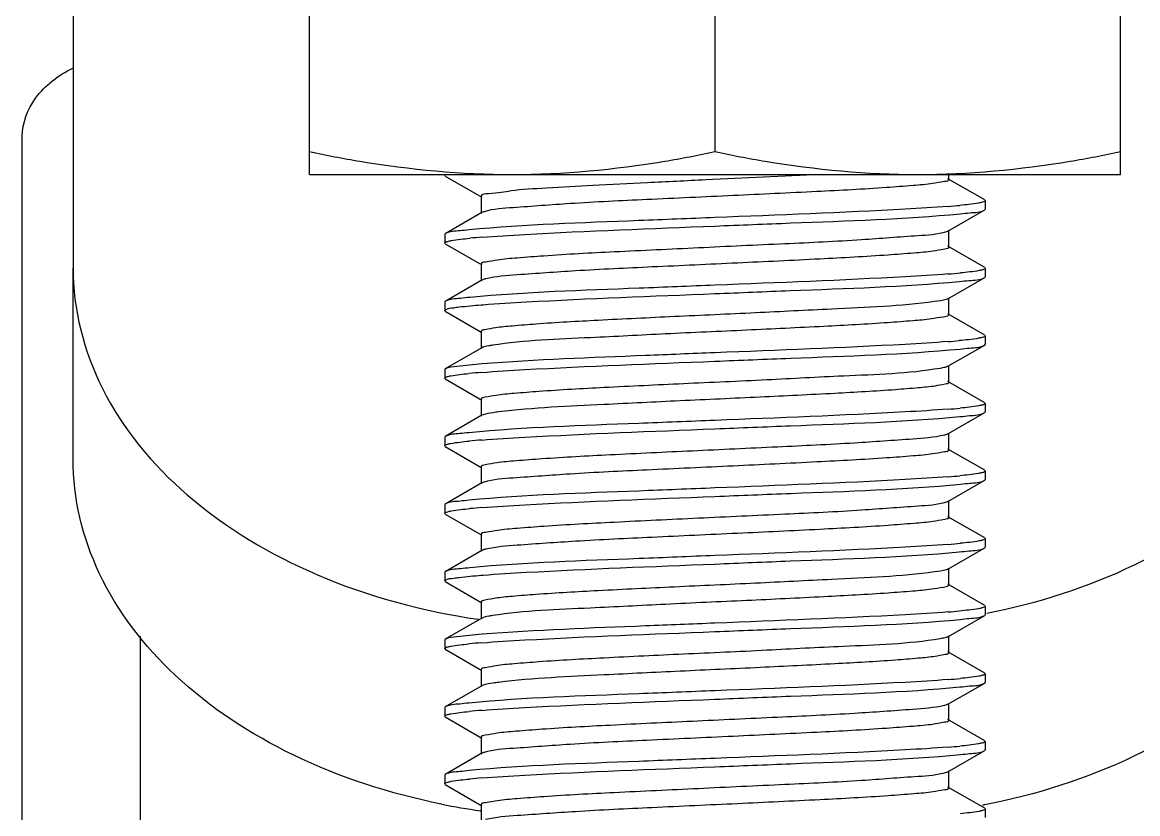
# Model space of a CAD drawing. Extents: x 27938 to 650306, y -92720 to 1524912.
# Drawn here: x 293661 to 293954.7, y 832852.5 to 833060.9 of the extents above; entities that cross this region are included whole.
import ezdxf

# ---------------------------------------------------------------- set-up
doc = ezdxf.new("R2010")
doc.units = 0
doc.header["$LTSCALE"] = 1000
doc.header["$MEASUREMENT"] = 0

msp = doc.modelspace()

# ---------------------------------------------------------------- linework, layer by layer
at = {"linetype": 'Continuous'}
for p, q in [((293736.65, 833020.81), (293736.65, 833554.66)), ((293950.19, 833020.81), (293950.19, 833554.66)), ((293843.42, 833548.64), (293843.42, 833026.82)), ((293674.37, 833339.09), (293674.37, 832996.17)), ((293661.02, 830017.12), (293661.02, 833030.77)), ((293736.65, 833020.81), (293950.19, 833020.81)), ((293904.97, 833019.47), (293904.97, 833020.81)), ((293772.41, 833020.39), (293772.24, 833020.58)), ((293772.41, 833020.39), (293782.06, 833014.8)), ((293914.43, 833014.11), (293904.77, 833019.7)), ((293781.87, 833015.02), (293781.87, 833010.57)), ((293914.43, 833014.11), (293914.6, 833013.91)), ((293914.6, 833013.91), (293914.6, 833011.69)), ((293782.06, 833010.8), (293772.41, 833005.21)), ((293904.77, 833005.9), (293914.43, 833011.49)), ((293914.43, 833011.49), (293914.6, 833011.69)), ((293904.97, 833001.68), (293904.97, 833006.13)), ((293772.41, 833005.21), (293772.24, 833005.01)), ((293772.24, 833005.01), (293772.24, 833002.79)), ((293904.77, 833005.9), (293904.42, 833005.75)), ((293772.41, 833002.59), (293772.24, 833002.79)), ((293772.41, 833002.59), (293782.06, 832997)), ((293914.43, 832996.31), (293904.77, 833001.9)), ((293674.37, 832945.84), (293674.37, 832996.17)), ((293781.87, 832997.23), (293781.87, 832992.78)), ((293914.43, 832996.31), (293914.6, 832996.12)), ((293914.6, 832996.12), (293914.6, 832993.89)), ((293782.06, 832993), (293772.41, 832987.41)), ((293904.77, 832988.11), (293914.43, 832993.7)), ((293914.43, 832993.7), (293914.6, 832993.89)), ((293772.41, 832987.41), (293772.24, 832987.22)), ((293772.24, 832987.22), (293772.24, 832984.99)), ((293781.88, 832986.49), (293782.38, 832986.52)), ((293904.97, 832983.88), (293904.97, 832988.33)), ((293772.41, 832984.8), (293772.24, 832984.99)), ((293772.41, 832984.8), (293782.06, 832979.21)), ((293914.43, 832978.52), (293904.77, 832984.11)), ((293781.87, 832979.43), (293781.87, 832974.98)), ((293914.43, 832978.52), (293914.6, 832978.32)), ((293914.6, 832978.32), (293914.6, 832976.1)), ((293782.06, 832975.21), (293772.41, 832969.62)), ((293904.77, 832970.31), (293914.43, 832975.9)), ((293914.43, 832975.9), (293914.6, 832976.1)), ((293772.41, 832969.62), (293772.24, 832969.42)), ((293772.24, 832969.42), (293772.24, 832967.2)), ((293904.97, 832966.09), (293904.97, 832970.54)), ((293772.41, 832967), (293772.24, 832967.2)), ((293772.41, 832967), (293782.06, 832961.41)), ((293914.43, 832960.72), (293904.77, 832966.31)), ((293781.87, 832961.64), (293781.87, 832957.19)), ((293914.43, 832960.72), (293914.6, 832960.53)), ((293914.6, 832960.53), (293914.6, 832958.3)), ((293782.06, 832957.41), (293772.41, 832951.82)), ((293782.33, 832957.54), (293782.06, 832957.41)), ((293904.77, 832952.52), (293914.43, 832958.11)), ((293914.43, 832958.11), (293914.6, 832958.3)), ((293772.41, 832951.82), (293772.24, 832951.63)), ((293772.24, 832951.63), (293772.24, 832949.4)), ((293904.97, 832948.29), (293904.97, 832952.74)), ((293772.41, 832949.21), (293772.24, 832949.4)), ((293772.41, 832949.21), (293782.06, 832943.62)), ((293914.43, 832942.93), (293904.77, 832948.52)), ((293781.87, 832943.84), (293781.87, 832939.39)), ((293914.43, 832942.93), (293914.6, 832942.73)), ((293914.6, 832942.73), (293914.6, 832940.51)), ((293782.06, 832939.62), (293772.41, 832934.03)), ((293904.77, 832934.72), (293914.43, 832940.31)), ((293914.43, 832940.31), (293914.6, 832940.51)), ((293772.41, 832934.03), (293772.24, 832933.83)), ((293772.24, 832933.83), (293772.24, 832931.61)), ((293904.77, 832934.72), (293904.42, 832934.57)), ((293904.97, 832930.5), (293904.97, 832934.95)), ((293772.41, 832931.41), (293772.24, 832931.61)), ((293772.41, 832931.41), (293782.06, 832925.82)), ((293914.43, 832925.13), (293904.77, 832930.72)), ((293781.87, 832926.05), (293781.87, 832921.6)), ((293914.43, 832925.13), (293914.6, 832924.94)), ((293914.6, 832924.94), (293914.6, 832922.71)), ((293782.06, 832921.82), (293772.41, 832916.23)), ((293904.77, 832916.93), (293914.43, 832922.52)), ((293914.43, 832922.52), (293914.6, 832922.71)), ((293772.41, 832916.23), (293772.24, 832916.04)), ((293772.24, 832916.04), (293772.24, 832913.81)), ((293781.88, 832915.31), (293782.38, 832915.34)), ((293904.97, 832912.7), (293904.97, 832917.15)), ((293772.41, 832913.62), (293772.24, 832913.81)), ((293772.41, 832913.62), (293782.06, 832908.03)), ((293914.43, 832907.34), (293904.77, 832912.93)), ((293781.87, 832908.25), (293781.87, 832903.8)), ((293914.43, 832907.34), (293914.6, 832907.14)), ((293914.6, 832907.14), (293914.6, 832904.92)), ((293782.06, 832904.03), (293772.41, 832898.44)), ((293781.07, 832903.72), (293781.3, 832903.68)), ((293904.77, 832899.13), (293914.43, 832904.72)), ((293914.43, 832904.72), (293914.6, 832904.92)), ((293692.16, 830600.28), (293692.16, 832899.25)), ((293772.41, 832898.44), (293772.24, 832898.24)), ((293772.24, 832898.24), (293772.24, 832896.02)), ((293904.97, 832894.91), (293904.97, 832899.36)), ((293772.41, 832895.82), (293772.24, 832896.02)), ((293772.41, 832895.82), (293782.06, 832890.23)), ((293914.43, 832889.54), (293904.77, 832895.13)), ((293781.87, 832890.46), (293781.87, 832886.01)), ((293914.43, 832889.54), (293914.6, 832889.35)), ((293914.6, 832889.35), (293914.6, 832887.12)), ((293782.06, 832886.23), (293772.41, 832880.64)), ((293782.33, 832886.36), (293782.06, 832886.23)), ((293904.77, 832881.34), (293914.43, 832886.93)), ((293914.43, 832886.93), (293914.6, 832887.12)), ((293772.41, 832880.64), (293772.24, 832880.45)), ((293772.24, 832880.45), (293772.24, 832878.22)), ((293904.97, 832877.11), (293904.97, 832881.56)), ((293772.41, 832878.03), (293772.24, 832878.22)), ((293772.41, 832878.03), (293782.06, 832872.44)), ((293914.43, 832871.75), (293904.77, 832877.34)), ((293781.87, 832872.66), (293781.87, 832868.21)), ((293914.43, 832871.75), (293914.6, 832871.55)), ((293914.6, 832871.55), (293914.6, 832869.33)), ((293782.06, 832868.44), (293772.41, 832862.85)), ((293904.77, 832863.54), (293914.43, 832869.13)), ((293914.43, 832869.13), (293914.6, 832869.33)), ((293772.41, 832862.85), (293772.24, 832862.65)), ((293772.24, 832862.65), (293772.24, 832860.43)), ((293904.77, 832863.54), (293904.42, 832863.39)), ((293904.97, 832859.32), (293904.97, 832863.77)), ((293772.41, 832860.23), (293772.24, 832860.43)), ((293772.41, 832860.23), (293782.06, 832854.64)), ((293914.43, 832853.95), (293904.77, 832859.54)), ((293771.48, 832855.04), (293771.28, 832855.07)), ((293781.87, 832854.87), (293781.87, 832850.42)), ((293914.1, 832854.79), (293913.9, 832854.75)), ((293914.33, 832854.83), (293914.1, 832854.79)), ((293914.46, 832854.86), (293914.33, 832854.83)), ((293914.43, 832853.95), (293914.6, 832853.76)), ((293914.6, 832853.76), (293914.6, 832851.53)), ((293781.81, 832853.28), (293781.58, 832853.31))]:
    msp.add_line(p, q, dxfattribs=at)
for centre, radius, start, end in [((293889.11, 833214.12), 202.32, 274.4572, 275.3373), ((293797.64, 832803.51), 201.39, 94.4567, 95.3502), ((293903.08, 833009.63), 4.11, 287.9093, 289.0439), ((293889.34, 833193.65), 199.64, 274.4562, 275.3757), ((293785.24, 832984.03), 9.56, 103.4604, 104.3304), ((293888.75, 833182.92), 206.72, 274.4595, 275.2732), ((293797.13, 832774.05), 195.24, 94.4466, 95.4486), ((293889.15, 833160.27), 201.86, 274.4571, 275.3431), ((293797.25, 832754.82), 196.68, 94.4521, 95.4224), ((293889.11, 833142.94), 202.32, 274.4572, 275.3373), ((293797.64, 832732.33), 201.39, 94.4567, 95.3502), ((293903.08, 832938.45), 4.11, 287.9093, 289.0439), ((293785.24, 832912.85), 9.56, 103.4604, 104.3304), ((293889.34, 833122.47), 199.64, 274.4562, 275.3757), ((293888.75, 833111.74), 206.72, 274.4595, 275.2732), ((293797.13, 832702.87), 195.24, 94.4466, 95.4486), ((293889.15, 833089.09), 201.86, 274.4571, 275.3431), ((293797.25, 832683.64), 196.68, 94.4521, 95.4224), ((293889.11, 833071.76), 202.32, 274.4572, 275.3373), ((293903.08, 832867.27), 4.11, 287.9093, 289.0439), ((293797.64, 832661.15), 201.39, 94.4567, 95.3502), ((293806.98, 833032.53), 181.01, 258.6889, 261.9339)]:
    msp.add_arc(centre, radius, start, end, dxfattribs=at)
for points, knots in [([(293661.02, 833030.77), (293661.02, 833034.36), (293664, 833042.18), (293670.54, 833046.95), (293674.28, 833048.8)], [0, 0, 0, 0, 0.461863, 1, 1, 1, 1]), ([(293736.65, 833026.82), (293741.05, 833025.89), (293758.65, 833022.53), (293776.6, 833020.81), (293790.03, 833020.81)], [0, 0, 0, 0, 0.250789, 1, 1, 1, 1]), ([(293790.03, 833020.81), (293803.46, 833020.81), (293821.42, 833022.53), (293839.02, 833025.89), (293843.42, 833026.82)], [0, 0, 0, 0, 0.749211, 1, 1, 1, 1]), ([(293843.42, 833026.82), (293847.82, 833025.89), (293865.42, 833022.53), (293883.37, 833020.81), (293896.8, 833020.81)], [0, 0, 0, 0, 0.250789, 1, 1, 1, 1]), ([(293896.8, 833020.81), (293910.23, 833020.81), (293928.19, 833022.53), (293945.79, 833025.89), (293950.19, 833026.82)], [0, 0, 0, 0, 0.749211, 1, 1, 1, 1]), ([(293772.24, 833020.58), (293772.24, 833020.62), (293772.3, 833020.73), (293772.4, 833020.78), (293772.46, 833020.81)], [0, 0, 0, 0, 0.384576, 1, 1, 1, 1]), ([(293871.34, 833020.81), (293861.23, 833020.28), (293845.94, 833019.6), (293825.95, 833018.66), (293811.87, 833018), (293800.2, 833017.2), (293790.38, 833016.81), (293785.9, 833015.69), (293781.87, 833015.73), (293781.87, 833015.02)], [0, 0, 0, 0, 0.338564, 0.510837, 0.670229, 0.806445, 0.910702, 0.97638, 1, 1, 1, 1]), ([(293904.96, 833019.47), (293904.96, 833019.07), (293902.87, 833018.83), (293900.3, 833018.25), (293894.87, 833017.83), (293884.89, 833017.05), (293868.97, 833016.22), (293847.98, 833015.23), (293826.31, 833014.22), (293806.96, 833013.34), (293792.73, 833012.2), (293785.08, 833011.75), (293782.61, 833011.01)], [0, 0, 0, 0, 0.009703, 0.035887, 0.07813, 0.135078, 0.284815, 0.464601, 0.649729, 0.81476, 0.937049, 1, 1, 1, 1]), ([(293904.84, 833012.41), (293901.07, 833012.11), (293880.6, 833010.88), (293860.12, 833010.13), (293843.42, 833009.46)], [0, 0, 0, 0, 0.184553, 1, 1, 1, 1]), ([(293913.78, 833013.48), (293913.47, 833013.4), (293911.53, 833013.02), (293909.57, 833012.83), (293907.93, 833012.68)], [0, 0, 0, 0, 0.163341, 1, 1, 1, 1]), ([(293914.6, 833013.91), (293914.59, 833013.81), (293914.26, 833013.61), (293913.99, 833013.54), (293913.78, 833013.48)], [0, 0, 0, 0, 0.314295, 1, 1, 1, 1]), ([(293843.42, 833009.46), (293836.73, 833009.2), (293815.14, 833008.27), (293793.52, 833007.65), (293778.66, 833006.23)], [0, 0, 0, 0, 0.309586, 1, 1, 1, 1]), ([(293782.61, 833011.01), (293782.5, 833010.98), (293782.32, 833010.92), (293782.14, 833010.84), (293782.06, 833010.8)], [0, 0, 0, 0, 0.569522, 1, 1, 1, 1]), ([(293843.42, 833007.24), (293850.08, 833007.5), (293871.62, 833008.42), (293893.21, 833009.05), (293908.04, 833010.46)], [0, 0, 0, 0, 0.309073, 1, 1, 1, 1]), ([(293908.04, 833010.46), (293908.86, 833010.54), (293910.96, 833010.84), (293913.27, 833010.82), (293914.43, 833011.49)], [0, 0, 0, 0, 0.379133, 1, 1, 1, 1]), ([(293778.66, 833006.23), (293777.87, 833006.15), (293775.8, 833005.86), (293773.54, 833005.87), (293772.41, 833005.21)], [0, 0, 0, 0, 0.378727, 1, 1, 1, 1]), ([(293781.99, 833004.29), (293785.77, 833004.59), (293806.23, 833005.82), (293826.72, 833006.57), (293843.42, 833007.24)], [0, 0, 0, 0, 0.184541, 1, 1, 1, 1]), ([(293772.24, 833002.79), (293772.24, 833002.89), (293772.56, 833003.09), (293772.82, 833003.16), (293773.03, 833003.21)], [0, 0, 0, 0, 0.315177, 1, 1, 1, 1]), ([(293773.03, 833003.21), (293773.34, 833003.29), (293775.27, 833003.68), (293777.23, 833003.87), (293778.87, 833004.02)], [0, 0, 0, 0, 0.16229, 1, 1, 1, 1]), ([(293904.34, 833005.72), (293901.96, 833004.95), (293894.39, 833004.55), (293880.29, 833003.37), (293860.96, 833002.51), (293839.23, 833001.48), (293818.12, 833000.49), (293802.1, 832999.66), (293792.05, 832998.87), (293786.57, 832998.45), (293783.99, 832997.86), (293781.87, 832997.63), (293781.87, 832997.23)], [0, 0, 0, 0, 0.061098, 0.182334, 0.347135, 0.532706, 0.713328, 0.863975, 0.921317, 0.963856, 0.990226, 1, 1, 1, 1]), ([(293904.96, 833001.68), (293904.97, 833001.29), (293902.92, 833001.04), (293900.42, 833000.48), (293895.12, 833000.06), (293885.36, 832999.29), (293869.76, 832998.46), (293849.11, 832997.48), (293827.63, 832996.49), (293808.27, 832995.59), (293793.67, 832994.53), (293785.74, 832993.98), (293783.02, 832993.33)], [0, 0, 0, 0, 0.009517, 0.035128, 0.076492, 0.132277, 0.279305, 0.456588, 0.640385, 0.806077, 0.931494, 1, 1, 1, 1]), ([(293674.37, 832996.17), (293674.37, 832985.3), (293680.32, 832962.25), (293704.21, 832933.83), (293739.13, 832913.16), (293766.58, 832905.81), (293781.07, 832903.72)], [0, 0, 0, 0, 0.21365, 0.448299, 0.712201, 1, 1, 1, 1]), ([(293904.85, 832994.62), (293901.08, 832994.32), (293880.61, 832993.08), (293860.12, 832992.33), (293843.42, 832991.67)], [0, 0, 0, 0, 0.184509, 1, 1, 1, 1]), ([(293913.89, 832995.72), (293913.59, 832995.63), (293911.65, 832995.23), (293909.69, 832995.05), (293908.04, 832994.89)], [0, 0, 0, 0, 0.159053, 1, 1, 1, 1]), ([(293914.6, 832996.12), (293914.6, 832996.03), (293914.31, 832995.83), (293914.07, 832995.77), (293913.89, 832995.72)], [0, 0, 0, 0, 0.319254, 1, 1, 1, 1]), ([(293914.96, 832905.29), (293928.42, 832907.95), (293953.75, 832916.03), (293985.65, 832936.72), (294007.18, 832964.13), (294012.47, 832985.88), (294012.47, 832996.17)], [0, 0, 0, 0, 0.287091, 0.549791, 0.784575, 1, 1, 1, 1]), ([(293843.42, 832991.67), (293836.77, 832991.4), (293815.25, 832990.48), (293793.69, 832989.85), (293778.87, 832988.45)], [0, 0, 0, 0, 0.308784, 1, 1, 1, 1]), ([(293782.88, 832993.29), (293782.71, 832993.25), (293782.44, 832993.17), (293782.17, 832993.06), (293782.07, 832993)], [0, 0, 0, 0, 0.585672, 1, 1, 1, 1]), ([(293843.42, 832989.44), (293850.02, 832989.71), (293871.47, 832990.62), (293892.95, 832991.26), (293907.75, 832992.64)], [0, 0, 0, 0, 0.307895, 1, 1, 1, 1]), ([(293907.75, 832992.64), (293908.6, 832992.72), (293910.8, 832993.03), (293913.22, 832992.99), (293914.43, 832993.7)], [0, 0, 0, 0, 0.380051, 1, 1, 1, 1]), ([(293782.38, 832986.52), (293786.16, 832986.82), (293806.49, 832988.04), (293826.85, 832988.78), (293843.42, 832989.44)], [0, 0, 0, 0, 0.186017, 1, 1, 1, 1]), ([(293772.24, 832984.99), (293772.24, 832985.07), (293773.07, 832985.67), (293773.91, 832985.62), (293774.69, 832985.74)], [0, 0, 0, 0, 0.092798, 1, 1, 1, 1]), ([(293778.87, 832988.45), (293778.04, 832988.37), (293775.91, 832988.07), (293773.58, 832988.09), (293772.41, 832987.41)], [0, 0, 0, 0, 0.379378, 1, 1, 1, 1]), ([(293774.69, 832985.74), (293775.15, 832985.81), (293777.53, 832986.13), (293779.94, 832986.33), (293781.88, 832986.49)], [0, 0, 0, 0, 0.190958, 1, 1, 1, 1]), ([(293901.25, 832987.34), (293892.29, 832986.14), (293876.52, 832985.53), (293853.68, 832984.33), (293833.15, 832983.42), (293813.91, 832982.48), (293799.6, 832981.7), (293790.73, 832980.97), (293785.96, 832980.56), (293783.69, 832980.05), (293781.87, 832979.79), (293781.87, 832979.43)], [0, 0, 0, 0, 0.226556, 0.394464, 0.573122, 0.741029, 0.877994, 0.929534, 0.967621, 0.99116, 1, 1, 1, 1]), ([(293904.77, 832988.11), (293904.62, 832988.02), (293903.48, 832987.62), (293902.28, 832987.48), (293901.25, 832987.34)], [0, 0, 0, 0, 0.140461, 1, 1, 1, 1]), ([(293904.92, 832983.77), (293904.61, 832983.41), (293902.88, 832983.21), (293899.89, 832982.64), (293894.94, 832982.24), (293885.56, 832981.51), (293870.94, 832980.73), (293851.42, 832979.78), (293830.9, 832978.89), (293808.6, 832977.67), (293793.33, 832977.15), (293784.81, 832975.86)], [0, 0, 0, 0, 0.011937, 0.038615, 0.07957, 0.133598, 0.274096, 0.443272, 0.620779, 0.785256, 1, 1, 1, 1]), ([(293904.97, 832983.88), (293904.97, 832983.86), (293904.96, 832983.82), (293904.93, 832983.79), (293904.92, 832983.77)], [0, 0, 0, 0, 0.463467, 1, 1, 1, 1]), ([(293904.82, 832976.82), (293901.05, 832976.52), (293880.59, 832975.29), (293860.11, 832974.54), (293843.42, 832973.87)], [0, 0, 0, 0, 0.184619, 1, 1, 1, 1]), ([(293913.76, 832977.89), (293913.44, 832977.8), (293911.45, 832977.41), (293909.43, 832977.22), (293907.75, 832977.07)], [0, 0, 0, 0, 0.163149, 1, 1, 1, 1]), ([(293914.6, 832978.32), (293914.6, 832978.22), (293914.25, 832978.01), (293913.97, 832977.94), (293913.76, 832977.89)], [0, 0, 0, 0, 0.312916, 1, 1, 1, 1]), ([(293784.81, 832975.86), (293784.48, 832975.81), (293783.56, 832975.65), (293782.59, 832975.51), (293782.07, 832975.21)], [0, 0, 0, 0, 0.353551, 1, 1, 1, 1]), ([(293843.42, 832973.87), (293837.33, 832973.63), (293816.88, 832972.79), (293796.42, 832972.05), (293782.09, 832970.93)], [0, 0, 0, 0, 0.297814, 1, 1, 1, 1]), ([(293843.42, 832971.65), (293850.06, 832971.91), (293871.58, 832972.83), (293893.13, 832973.46), (293907.95, 832974.86)], [0, 0, 0, 0, 0.308711, 1, 1, 1, 1]), ([(293907.95, 832974.86), (293908.78, 832974.94), (293910.91, 832975.24), (293913.25, 832975.22), (293914.43, 832975.9)], [0, 0, 0, 0, 0.379419, 1, 1, 1, 1]), ([(293782.09, 832970.93), (293779.87, 832970.76), (293776.71, 832970.32), (293773.3, 832970.13), (293772.41, 832969.62)], [0, 0, 0, 0, 0.683777, 1, 1, 1, 1]), ([(293781.99, 832968.7), (293785.76, 832969), (293806.23, 832970.23), (293826.71, 832970.98), (293843.42, 832971.65)], [0, 0, 0, 0, 0.184504, 1, 1, 1, 1]), ([(293772.96, 832967.6), (293773.26, 832967.69), (293775.12, 832968.07), (293777.01, 832968.25), (293778.59, 832968.4)], [0, 0, 0, 0, 0.160861, 1, 1, 1, 1]), ([(293902.71, 832969.77), (293894.32, 832968.33), (293878.98, 832967.93), (293856.46, 832966.64), (293835.43, 832965.74), (293815.48, 832964.77), (293800.52, 832963.97), (293791.22, 832963.22), (293786.18, 832962.8), (293783.8, 832962.26), (293781.87, 832962.01), (293781.87, 832961.64)], [0, 0, 0, 0, 0.210773, 0.377666, 0.558838, 0.731273, 0.873076, 0.926648, 0.966309, 0.990838, 1, 1, 1, 1]), ([(293904.77, 832970.31), (293904.54, 832970.18), (293903.84, 832969.98), (293903.15, 832969.84), (293902.71, 832969.77)], [0, 0, 0, 0, 0.374139, 1, 1, 1, 1]), ([(293772.24, 832967.2), (293772.24, 832967.29), (293772.53, 832967.49), (293772.78, 832967.55), (293772.96, 832967.6)], [0, 0, 0, 0, 0.319044, 1, 1, 1, 1]), ([(293904.97, 832966.09), (293904.96, 832965.74), (293903.2, 832965.48), (293900.98, 832964.98), (293896.34, 832964.57), (293887.69, 832963.85), (293873.7, 832963.08), (293854.83, 832962.15), (293834.56, 832961.25), (293811.61, 832960.08), (293795.65, 832959.41), (293786.44, 832958.29)], [0, 0, 0, 0, 0.008683, 0.031763, 0.069103, 0.119686, 0.254361, 0.420111, 0.597552, 0.765912, 1, 1, 1, 1]), ([(293913.87, 832960.12), (293913.56, 832960.03), (293911.61, 832959.64), (293909.62, 832959.45), (293907.95, 832959.29)], [0, 0, 0, 0, 0.159502, 1, 1, 1, 1]), ([(293914.6, 832960.53), (293914.6, 832960.44), (293914.3, 832960.24), (293914.06, 832960.17), (293913.87, 832960.12)], [0, 0, 0, 0, 0.318137, 1, 1, 1, 1]), ([(293786.44, 832958.29), (293785.97, 832958.23), (293784.59, 832958.04), (293783.19, 832957.86), (293782.33, 832957.54)], [0, 0, 0, 0, 0.341642, 1, 1, 1, 1]), ([(293904.84, 832959.03), (293901.07, 832958.73), (293880.61, 832957.49), (293860.12, 832956.74), (293843.42, 832956.08)], [0, 0, 0, 0, 0.184538, 1, 1, 1, 1]), ([(293843.42, 832953.85), (293850.06, 832954.12), (293871.57, 832955.03), (293893.11, 832955.67), (293907.93, 832957.07)], [0, 0, 0, 0, 0.308641, 1, 1, 1, 1]), ([(293907.93, 832957.07), (293908.76, 832957.14), (293910.91, 832957.45), (293913.25, 832957.42), (293914.43, 832958.11)], [0, 0, 0, 0, 0.379512, 1, 1, 1, 1]), ([(293843.42, 832956.08), (293836.72, 832955.81), (293815.11, 832954.88), (293793.45, 832954.27), (293778.59, 832952.83)], [0, 0, 0, 0, 0.309919, 1, 1, 1, 1]), ([(293781.98, 832950.9), (293785.75, 832951.2), (293806.22, 832952.44), (293826.71, 832953.19), (293843.42, 832953.85)], [0, 0, 0, 0, 0.184493, 1, 1, 1, 1]), ([(293778.59, 832952.83), (293777.8, 832952.76), (293775.76, 832952.47), (293773.53, 832952.48), (293772.41, 832951.82)], [0, 0, 0, 0, 0.378482, 1, 1, 1, 1]), ([(293772.97, 832949.81), (293773.26, 832949.89), (293775.15, 832950.28), (293777.06, 832950.46), (293778.66, 832950.62)], [0, 0, 0, 0, 0.160696, 1, 1, 1, 1]), ([(293903.81, 832952.19), (293901.09, 832951.54), (293893.15, 832950.99), (293878.55, 832949.93), (293859.18, 832949.02), (293837.71, 832948.03), (293817.06, 832947.05), (293801.47, 832946.23), (293791.71, 832945.46), (293786.41, 832945.04), (293783.91, 832944.48), (293781.87, 832944.23), (293781.87, 832943.84)], [0, 0, 0, 0, 0.068576, 0.194029, 0.359725, 0.543506, 0.720761, 0.867753, 0.923531, 0.964877, 0.99049, 1, 1, 1, 1]), ([(293904.77, 832952.52), (293904.65, 832952.45), (293904.33, 832952.32), (293904.01, 832952.24), (293903.81, 832952.19)], [0, 0, 0, 0, 0.406881, 1, 1, 1, 1]), ([(293772.24, 832949.4), (293772.24, 832949.49), (293772.53, 832949.69), (293772.78, 832949.76), (293772.97, 832949.81)], [0, 0, 0, 0, 0.318595, 1, 1, 1, 1]), ([(293904.96, 832948.29), (293904.96, 832947.89), (293902.87, 832947.65), (293900.3, 832947.07), (293894.87, 832946.65), (293884.89, 832945.87), (293868.97, 832945.04), (293847.98, 832944.05), (293826.31, 832943.04), (293806.96, 832942.16), (293792.73, 832941.02), (293785.08, 832940.57), (293782.61, 832939.83)], [0, 0, 0, 0, 0.009703, 0.035887, 0.07813, 0.135078, 0.284815, 0.464601, 0.649729, 0.81476, 0.937049, 1, 1, 1, 1]), ([(293771.28, 832855.07), (293757.89, 832857.77), (293732.69, 832865.89), (293700.99, 832886.58), (293679.62, 832913.92), (293674.37, 832935.58), (293674.37, 832945.84)], [0, 0, 0, 0, 0.287033, 0.549656, 0.784455, 1, 1, 1, 1]), ([(294012.47, 832945.84), (294012.47, 832935.51), (294007.14, 832913.7), (293985.49, 832886.23), (293953.43, 832865.53), (293927.98, 832857.49), (293914.46, 832854.86)], [0, 0, 0, 0, 0.215323, 0.450097, 0.712862, 1, 1, 1, 1]), ([(293913.78, 832942.3), (293913.47, 832942.22), (293911.53, 832941.84), (293909.57, 832941.65), (293907.93, 832941.5)], [0, 0, 0, 0, 0.163341, 1, 1, 1, 1]), ([(293914.6, 832942.73), (293914.59, 832942.63), (293914.26, 832942.43), (293913.99, 832942.36), (293913.78, 832942.3)], [0, 0, 0, 0, 0.314295, 1, 1, 1, 1]), ([(293782.61, 832939.83), (293782.5, 832939.8), (293782.32, 832939.74), (293782.14, 832939.66), (293782.06, 832939.62)], [0, 0, 0, 0, 0.569522, 1, 1, 1, 1]), ([(293904.84, 832941.23), (293901.07, 832940.93), (293880.6, 832939.7), (293860.12, 832938.95), (293843.42, 832938.28)], [0, 0, 0, 0, 0.184553, 1, 1, 1, 1]), ([(293843.42, 832936.06), (293850.08, 832936.32), (293871.62, 832937.24), (293893.21, 832937.87), (293908.04, 832939.28)], [0, 0, 0, 0, 0.309073, 1, 1, 1, 1]), ([(293908.04, 832939.28), (293908.86, 832939.36), (293910.96, 832939.66), (293913.27, 832939.64), (293914.43, 832940.31)], [0, 0, 0, 0, 0.379133, 1, 1, 1, 1]), ([(293843.42, 832938.28), (293836.73, 832938.02), (293815.14, 832937.09), (293793.52, 832936.47), (293778.66, 832935.05)], [0, 0, 0, 0, 0.309586, 1, 1, 1, 1]), ([(293781.99, 832933.11), (293785.77, 832933.41), (293806.23, 832934.64), (293826.72, 832935.39), (293843.42, 832936.06)], [0, 0, 0, 0, 0.184541, 1, 1, 1, 1]), ([(293778.66, 832935.05), (293777.87, 832934.97), (293775.8, 832934.68), (293773.54, 832934.69), (293772.41, 832934.03)], [0, 0, 0, 0, 0.378727, 1, 1, 1, 1]), ([(293773.03, 832932.03), (293773.34, 832932.11), (293775.27, 832932.5), (293777.23, 832932.69), (293778.87, 832932.84)], [0, 0, 0, 0, 0.16229, 1, 1, 1, 1]), ([(293904.34, 832934.54), (293901.96, 832933.77), (293894.39, 832933.37), (293880.29, 832932.19), (293860.96, 832931.33), (293839.23, 832930.3), (293818.12, 832929.31), (293802.1, 832928.48), (293792.05, 832927.69), (293786.57, 832927.27), (293783.99, 832926.69), (293781.87, 832926.45), (293781.87, 832926.05)], [0, 0, 0, 0, 0.061098, 0.182334, 0.347135, 0.532706, 0.713328, 0.863975, 0.921317, 0.963856, 0.990226, 1, 1, 1, 1]), ([(293772.24, 832931.61), (293772.24, 832931.71), (293772.56, 832931.91), (293772.82, 832931.98), (293773.03, 832932.03)], [0, 0, 0, 0, 0.315177, 1, 1, 1, 1]), ([(293904.96, 832930.5), (293904.97, 832930.11), (293902.92, 832929.86), (293900.42, 832929.3), (293895.12, 832928.88), (293885.36, 832928.11), (293869.76, 832927.28), (293849.11, 832926.31), (293827.63, 832925.31), (293808.27, 832924.41), (293793.67, 832923.35), (293785.74, 832922.8), (293783.02, 832922.15)], [0, 0, 0, 0, 0.009517, 0.035128, 0.076492, 0.132277, 0.279305, 0.456588, 0.640385, 0.806077, 0.931494, 1, 1, 1, 1]), ([(293913.89, 832924.54), (293913.59, 832924.45), (293911.65, 832924.05), (293909.69, 832923.87), (293908.04, 832923.71)], [0, 0, 0, 0, 0.159053, 1, 1, 1, 1]), ([(293914.6, 832924.94), (293914.6, 832924.85), (293914.31, 832924.65), (293914.07, 832924.59), (293913.89, 832924.54)], [0, 0, 0, 0, 0.319254, 1, 1, 1, 1]), ([(293782.88, 832922.11), (293782.71, 832922.07), (293782.44, 832921.99), (293782.17, 832921.88), (293782.07, 832921.82)], [0, 0, 0, 0, 0.585672, 1, 1, 1, 1]), ([(293904.85, 832923.44), (293901.08, 832923.14), (293880.61, 832921.9), (293860.12, 832921.15), (293843.42, 832920.49)], [0, 0, 0, 0, 0.184509, 1, 1, 1, 1]), ([(293843.42, 832918.26), (293850.02, 832918.53), (293871.47, 832919.44), (293892.95, 832920.08), (293907.75, 832921.46)], [0, 0, 0, 0, 0.307895, 1, 1, 1, 1]), ([(293907.75, 832921.46), (293908.6, 832921.54), (293910.8, 832921.85), (293913.22, 832921.81), (293914.43, 832922.52)], [0, 0, 0, 0, 0.380051, 1, 1, 1, 1]), ([(293843.42, 832920.49), (293836.77, 832920.22), (293815.25, 832919.3), (293793.69, 832918.67), (293778.87, 832917.27)], [0, 0, 0, 0, 0.308784, 1, 1, 1, 1]), ([(293782.38, 832915.34), (293786.16, 832915.64), (293806.49, 832916.86), (293826.85, 832917.6), (293843.42, 832918.26)], [0, 0, 0, 0, 0.186017, 1, 1, 1, 1]), ([(293778.87, 832917.27), (293778.04, 832917.19), (293775.91, 832916.89), (293773.58, 832916.91), (293772.41, 832916.23)], [0, 0, 0, 0, 0.379378, 1, 1, 1, 1]), ([(293774.69, 832914.56), (293775.15, 832914.63), (293777.53, 832914.95), (293779.94, 832915.15), (293781.88, 832915.31)], [0, 0, 0, 0, 0.190958, 1, 1, 1, 1]), ([(293901.25, 832916.16), (293892.29, 832914.96), (293876.52, 832914.35), (293853.68, 832913.15), (293833.15, 832912.24), (293813.91, 832911.3), (293799.6, 832910.52), (293790.73, 832909.79), (293785.96, 832909.38), (293783.69, 832908.87), (293781.87, 832908.61), (293781.87, 832908.25)], [0, 0, 0, 0, 0.226556, 0.394464, 0.573122, 0.741029, 0.877994, 0.929534, 0.967621, 0.99116, 1, 1, 1, 1]), ([(293904.77, 832916.93), (293904.62, 832916.84), (293903.48, 832916.44), (293902.28, 832916.3), (293901.25, 832916.16)], [0, 0, 0, 0, 0.140461, 1, 1, 1, 1]), ([(293772.24, 832913.81), (293772.24, 832913.89), (293773.07, 832914.49), (293773.91, 832914.44), (293774.69, 832914.56)], [0, 0, 0, 0, 0.092798, 1, 1, 1, 1]), ([(293904.92, 832912.59), (293904.61, 832912.23), (293902.88, 832912.03), (293899.89, 832911.46), (293894.94, 832911.06), (293885.56, 832910.33), (293870.94, 832909.55), (293851.42, 832908.6), (293830.9, 832907.71), (293808.6, 832906.49), (293793.33, 832905.97), (293784.81, 832904.68)], [0, 0, 0, 0, 0.011937, 0.038615, 0.07957, 0.133598, 0.274096, 0.443272, 0.620779, 0.785256, 1, 1, 1, 1]), ([(293904.97, 832912.7), (293904.97, 832912.68), (293904.96, 832912.64), (293904.93, 832912.61), (293904.92, 832912.59)], [0, 0, 0, 0, 0.463467, 1, 1, 1, 1]), ([(293913.76, 832906.71), (293913.44, 832906.62), (293911.45, 832906.23), (293909.43, 832906.04), (293907.75, 832905.89)], [0, 0, 0, 0, 0.163149, 1, 1, 1, 1]), ([(293914.6, 832907.14), (293914.6, 832907.04), (293914.25, 832906.83), (293913.97, 832906.76), (293913.76, 832906.71)], [0, 0, 0, 0, 0.312916, 1, 1, 1, 1]), ([(293784.81, 832904.68), (293784.48, 832904.63), (293783.56, 832904.47), (293782.59, 832904.33), (293782.07, 832904.03)], [0, 0, 0, 0, 0.353551, 1, 1, 1, 1]), ([(293904.82, 832905.64), (293901.05, 832905.34), (293880.59, 832904.11), (293860.11, 832903.36), (293843.42, 832902.69)], [0, 0, 0, 0, 0.184619, 1, 1, 1, 1]), ([(293843.42, 832900.47), (293850.06, 832900.73), (293871.58, 832901.65), (293893.13, 832902.28), (293907.95, 832903.68)], [0, 0, 0, 0, 0.308711, 1, 1, 1, 1]), ([(293907.95, 832903.68), (293908.78, 832903.76), (293910.91, 832904.06), (293913.25, 832904.04), (293914.43, 832904.72)], [0, 0, 0, 0, 0.379419, 1, 1, 1, 1]), ([(293781.99, 832897.52), (293785.76, 832897.82), (293806.23, 832899.05), (293826.71, 832899.8), (293843.42, 832900.47)], [0, 0, 0, 0, 0.184504, 1, 1, 1, 1]), ([(293843.42, 832902.69), (293837.33, 832902.45), (293816.88, 832901.61), (293796.42, 832900.87), (293782.09, 832899.75)], [0, 0, 0, 0, 0.297814, 1, 1, 1, 1]), ([(293782.09, 832899.75), (293779.87, 832899.58), (293776.71, 832899.14), (293773.3, 832898.95), (293772.41, 832898.44)], [0, 0, 0, 0, 0.683777, 1, 1, 1, 1]), ([(293902.71, 832898.59), (293894.32, 832897.15), (293878.98, 832896.75), (293856.46, 832895.46), (293835.43, 832894.56), (293815.48, 832893.59), (293800.52, 832892.79), (293791.22, 832892.04), (293786.18, 832891.62), (293783.8, 832891.08), (293781.87, 832890.83), (293781.87, 832890.46)], [0, 0, 0, 0, 0.210773, 0.377666, 0.558838, 0.731273, 0.873076, 0.926648, 0.966309, 0.990838, 1, 1, 1, 1]), ([(293904.77, 832899.13), (293904.54, 832899), (293903.84, 832898.8), (293903.15, 832898.66), (293902.71, 832898.59)], [0, 0, 0, 0, 0.374139, 1, 1, 1, 1]), ([(293772.24, 832896.02), (293772.24, 832896.11), (293772.53, 832896.31), (293772.78, 832896.37), (293772.96, 832896.42)], [0, 0, 0, 0, 0.319044, 1, 1, 1, 1]), ([(293772.96, 832896.42), (293773.26, 832896.51), (293775.12, 832896.89), (293777.01, 832897.07), (293778.59, 832897.22)], [0, 0, 0, 0, 0.160861, 1, 1, 1, 1]), ([(293904.97, 832894.91), (293904.96, 832894.56), (293903.2, 832894.3), (293900.98, 832893.8), (293896.34, 832893.39), (293887.69, 832892.67), (293873.7, 832891.9), (293854.83, 832890.97), (293834.56, 832890.07), (293811.61, 832888.9), (293795.65, 832888.23), (293786.44, 832887.11)], [0, 0, 0, 0, 0.008683, 0.031763, 0.069103, 0.119686, 0.254361, 0.420111, 0.597552, 0.765912, 1, 1, 1, 1]), ([(293913.87, 832888.94), (293913.56, 832888.85), (293911.61, 832888.46), (293909.62, 832888.27), (293907.95, 832888.11)], [0, 0, 0, 0, 0.159502, 1, 1, 1, 1]), ([(293914.6, 832889.35), (293914.6, 832889.26), (293914.3, 832889.06), (293914.06, 832888.99), (293913.87, 832888.94)], [0, 0, 0, 0, 0.318137, 1, 1, 1, 1]), ([(293786.44, 832887.11), (293785.97, 832887.05), (293784.59, 832886.86), (293783.19, 832886.68), (293782.33, 832886.36)], [0, 0, 0, 0, 0.341642, 1, 1, 1, 1]), ([(293904.84, 832887.85), (293901.07, 832887.55), (293880.61, 832886.31), (293860.12, 832885.56), (293843.42, 832884.9)], [0, 0, 0, 0, 0.184538, 1, 1, 1, 1]), ([(293843.42, 832882.67), (293850.06, 832882.94), (293871.57, 832883.85), (293893.11, 832884.49), (293907.93, 832885.89)], [0, 0, 0, 0, 0.308641, 1, 1, 1, 1]), ([(293907.93, 832885.89), (293908.76, 832885.96), (293910.91, 832886.27), (293913.25, 832886.24), (293914.43, 832886.93)], [0, 0, 0, 0, 0.379512, 1, 1, 1, 1]), ([(293843.42, 832884.9), (293836.72, 832884.63), (293815.11, 832883.7), (293793.45, 832883.09), (293778.59, 832881.65)], [0, 0, 0, 0, 0.309919, 1, 1, 1, 1]), ([(293778.59, 832881.65), (293777.8, 832881.58), (293775.76, 832881.29), (293773.53, 832881.3), (293772.41, 832880.64)], [0, 0, 0, 0, 0.378482, 1, 1, 1, 1]), ([(293903.81, 832881.01), (293901.09, 832880.36), (293893.15, 832879.81), (293878.55, 832878.75), (293859.18, 832877.84), (293837.71, 832876.85), (293817.06, 832875.87), (293801.47, 832875.05), (293791.71, 832874.28), (293786.41, 832873.86), (293783.91, 832873.3), (293781.87, 832873.05), (293781.87, 832872.66)], [0, 0, 0, 0, 0.068576, 0.194029, 0.359725, 0.543506, 0.720761, 0.867753, 0.923531, 0.964877, 0.99049, 1, 1, 1, 1]), ([(293781.98, 832879.72), (293785.75, 832880.02), (293806.22, 832881.26), (293826.71, 832882.01), (293843.42, 832882.67)], [0, 0, 0, 0, 0.184493, 1, 1, 1, 1]), ([(293904.77, 832881.34), (293904.65, 832881.27), (293904.33, 832881.15), (293904.01, 832881.06), (293903.81, 832881.01)], [0, 0, 0, 0, 0.406881, 1, 1, 1, 1]), ([(293772.24, 832878.22), (293772.24, 832878.31), (293772.53, 832878.51), (293772.78, 832878.58), (293772.97, 832878.63)], [0, 0, 0, 0, 0.318595, 1, 1, 1, 1]), ([(293772.97, 832878.63), (293773.26, 832878.71), (293775.15, 832879.1), (293777.06, 832879.28), (293778.66, 832879.44)], [0, 0, 0, 0, 0.160696, 1, 1, 1, 1]), ([(293904.96, 832877.11), (293904.96, 832876.71), (293902.87, 832876.48), (293900.3, 832875.89), (293894.87, 832875.47), (293884.89, 832874.69), (293868.97, 832873.86), (293847.98, 832872.87), (293826.31, 832871.86), (293806.96, 832870.98), (293792.73, 832869.84), (293785.08, 832869.39), (293782.61, 832868.65)], [0, 0, 0, 0, 0.009703, 0.035887, 0.07813, 0.135078, 0.284815, 0.464601, 0.649729, 0.81476, 0.937049, 1, 1, 1, 1]), ([(293913.78, 832871.12), (293913.47, 832871.04), (293911.53, 832870.66), (293909.57, 832870.47), (293907.93, 832870.32)], [0, 0, 0, 0, 0.163341, 1, 1, 1, 1]), ([(293914.6, 832871.55), (293914.59, 832871.45), (293914.26, 832871.25), (293913.99, 832871.18), (293913.78, 832871.12)], [0, 0, 0, 0, 0.314295, 1, 1, 1, 1]), ([(293782.61, 832868.65), (293782.5, 832868.62), (293782.32, 832868.56), (293782.14, 832868.48), (293782.06, 832868.44)], [0, 0, 0, 0, 0.569522, 1, 1, 1, 1]), ([(293904.84, 832870.05), (293901.07, 832869.75), (293880.6, 832868.52), (293860.12, 832867.77), (293843.42, 832867.1)], [0, 0, 0, 0, 0.184553, 1, 1, 1, 1]), ([(293843.42, 832864.88), (293850.08, 832865.14), (293871.62, 832866.06), (293893.21, 832866.69), (293908.04, 832868.1)], [0, 0, 0, 0, 0.309073, 1, 1, 1, 1]), ([(293908.04, 832868.1), (293908.86, 832868.18), (293910.96, 832868.48), (293913.27, 832868.46), (293914.43, 832869.13)], [0, 0, 0, 0, 0.379133, 1, 1, 1, 1]), ([(293843.42, 832867.1), (293836.73, 832866.84), (293815.14, 832865.91), (293793.52, 832865.29), (293778.66, 832863.87)], [0, 0, 0, 0, 0.309586, 1, 1, 1, 1]), ([(293778.66, 832863.87), (293777.87, 832863.79), (293775.8, 832863.5), (293773.54, 832863.51), (293772.41, 832862.85)], [0, 0, 0, 0, 0.378727, 1, 1, 1, 1]), ([(293904.34, 832863.36), (293901.96, 832862.59), (293894.39, 832862.19), (293880.29, 832861.01), (293860.96, 832860.15), (293839.23, 832859.12), (293818.12, 832858.13), (293802.1, 832857.3), (293792.05, 832856.51), (293786.57, 832856.09), (293783.99, 832855.51), (293781.87, 832855.27), (293781.87, 832854.87)], [0, 0, 0, 0, 0.061098, 0.182334, 0.347135, 0.532706, 0.713328, 0.863975, 0.921317, 0.963856, 0.990226, 1, 1, 1, 1]), ([(293781.99, 832861.93), (293785.77, 832862.23), (293806.23, 832863.46), (293826.72, 832864.21), (293843.42, 832864.88)], [0, 0, 0, 0, 0.184541, 1, 1, 1, 1]), ([(293772.24, 832860.43), (293772.24, 832860.53), (293772.56, 832860.73), (293772.82, 832860.8), (293773.03, 832860.85)], [0, 0, 0, 0, 0.315177, 1, 1, 1, 1]), ([(293773.03, 832860.85), (293773.34, 832860.93), (293775.27, 832861.32), (293777.23, 832861.51), (293778.87, 832861.66)], [0, 0, 0, 0, 0.16229, 1, 1, 1, 1]), ([(293904.96, 832859.32), (293904.97, 832858.93), (293902.92, 832858.68), (293900.42, 832858.12), (293895.12, 832857.7), (293885.36, 832856.93), (293869.76, 832856.1), (293849.11, 832855.13), (293827.63, 832854.14), (293808.27, 832853.23), (293793.67, 832852.17), (293785.74, 832851.62), (293783.02, 832850.97)], [0, 0, 0, 0, 0.009517, 0.035128, 0.076492, 0.132277, 0.279305, 0.456588, 0.640385, 0.806077, 0.931494, 1, 1, 1, 1]), ([(293913.89, 832853.36), (293913.59, 832853.27), (293911.65, 832852.87), (293909.69, 832852.69), (293908.04, 832852.53)], [0, 0, 0, 0, 0.159053, 1, 1, 1, 1]), ([(293914.6, 832853.76), (293914.6, 832853.67), (293914.31, 832853.47), (293914.07, 832853.41), (293913.89, 832853.36)], [0, 0, 0, 0, 0.319254, 1, 1, 1, 1])]:
    msp.add_open_spline(points, degree=3, knots=knots, dxfattribs=at)

doc.saveas('drawing.dxf')
